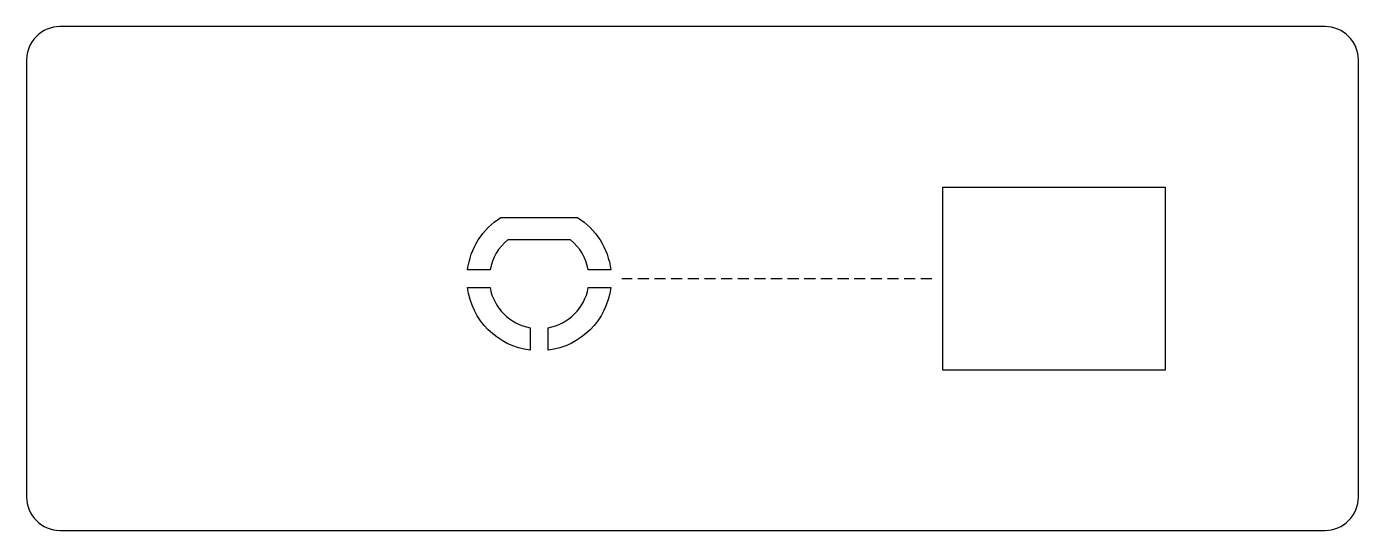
# Model space of a CAD drawing. Header units: millimetres. Extents: x -30 to 30, y -6.4 to 16.4.
import ezdxf

# ---------------------------------------------------------------- set-up
doc = ezdxf.new("R2010")
doc.units = ezdxf.units.MM
doc.linetypes.add('DASHED', pattern=[0.75, 0.5, -0.25])
doc.layers.get('0').update_dxf_attribs({"linetype": 'CONTINUOUS'})
doc.layers.add('1', color=7, linetype='DASHED')

msp = doc.modelspace()

# ---------------------------------------------------------------- linework, layer by layer
for p, q in [((11.286, 9.117), (21.296, 9.117)), ((11.286, 0.867), (11.286, 9.117)), ((21.296, 9.117), (21.296, 0.867)), ((21.296, 0.867), (11.286, 0.867))]:
    msp.add_line(p, q)
for points in [[(28.5, 16.35), (-28.5, 16.35, 0.414214), (-30, 14.85), (-30, -4.85, 0.414214), (-28.5, -6.35), (28.5, -6.35, 0.414214), (30, -4.85), (30, 14.85, 0.414214)], [(-8.64, 7.742), (-5.176, 7.742, -0.225021), (-3.682, 5.392), (-4.694, 5.392, 0.180006), (-5.494, 6.742), (-8.322, 6.742, 0.180006), (-9.122, 5.392), (-10.133, 5.392, -0.225021)], [(-7.308, 2.778), (-7.308, 1.766, -0.343647), (-10.133, 4.592), (-9.122, 4.592, 0.312994)], [(-6.508, 1.766), (-6.508, 2.778, 0.312994), (-4.694, 4.592), (-3.682, 4.592, -0.343647)]]:
    msp.add_lwpolyline(points, format="xyb", close=True)
at = {"layer": '1'}
msp.add_line((10.786, 4.992), (-3.189, 4.992), dxfattribs=at)

doc.saveas('drawing.dxf')
